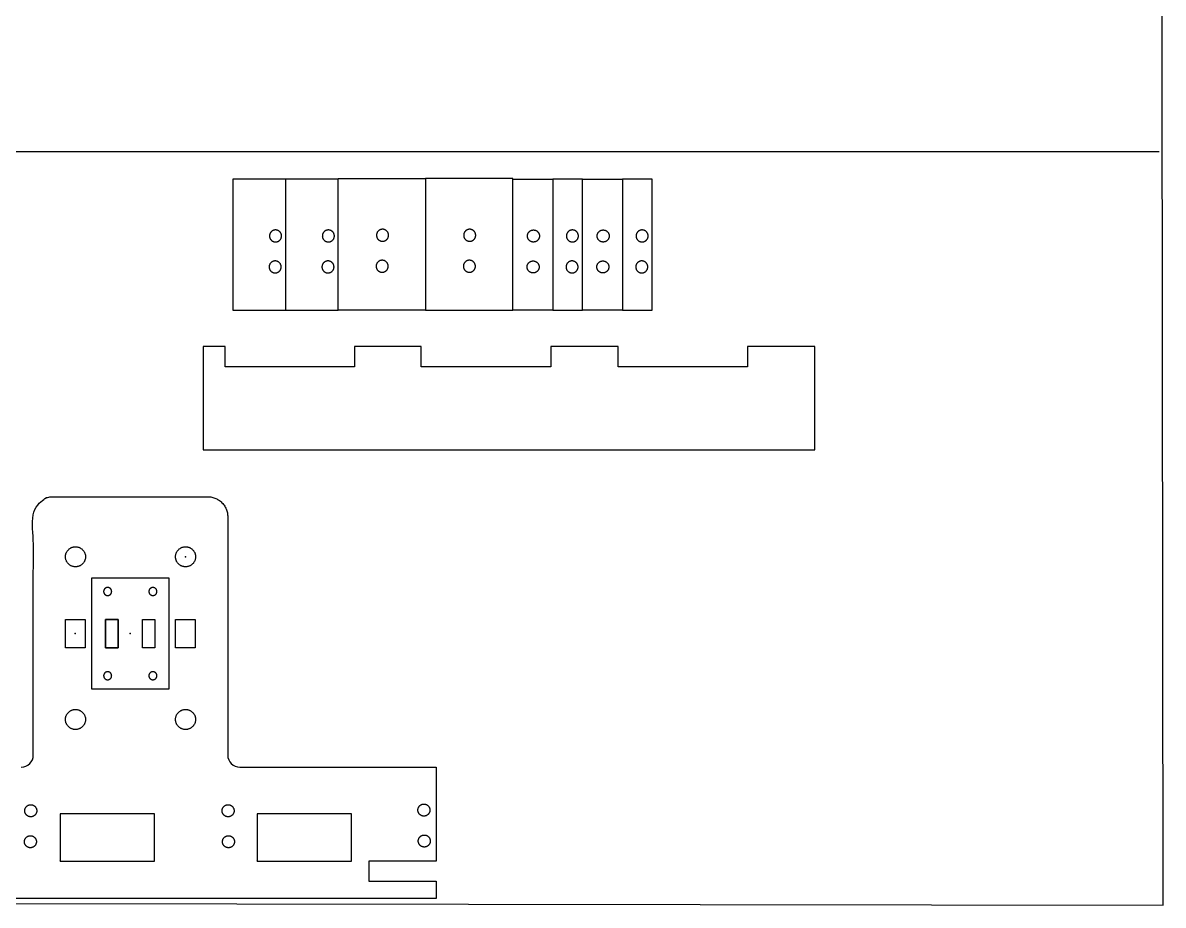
# Model space of a CAD drawing. Header units: millimetres. Extents: x 0 to 1320, y -1499 to 0.
# Drawn here: x 247.9 to 532, y -1499.1 to -1279.1 of the extents above; entities that cross this region are included whole.
import ezdxf

# ---------------------------------------------------------------- set-up
doc = ezdxf.new("R2010")
doc.units = ezdxf.units.MM
doc.header["$MEASUREMENT"] = 0
for name, color, linetype, true_color in [('Default', 178, 'Continuous', 0x000000), ('inner', 5, 'Continuous', 0x0000ff), ('mechanics', 178, 'Continuous', 0x000000), ('outer', 1, 'Continuous', 0xff0000)]:
    doc.layers.add(name, color=color, linetype=linetype, true_color=true_color)

msp = doc.modelspace()

# ---------------------------------------------------------------- linework, layer by layer
at = {"layer": 'Default'}
for points in [[(310.76, -698.05), (184.75, -697.88), (185.72, -1498.61), (532.03, -1499.08), (531.43, -1006.32)], [(531.06, -1311.25), (184.76, -1311.25)]]:
    msp.add_lwpolyline(points, dxfattribs=at)
at = {"layer": 'inner'}
for points in [[(264.97, -1445.18), (284.35, -1445.18), (284.35, -1417.58), (264.97, -1417.58)], [(264.97, -1445.18), (284.35, -1445.18), (284.35, -1417.58), (264.97, -1417.58)], [(268.51, -1433.88), (268.51, -1428.88), (268.51, -1427.88), (271.64, -1427.88), (271.64, -1428.88), (271.64, -1433.88), (271.64, -1434.88), (268.51, -1434.88)], [(280.81, -1433.88), (280.81, -1434.88), (277.68, -1434.88), (277.68, -1433.88), (277.68, -1428.88), (277.68, -1427.88), (280.81, -1427.88), (280.81, -1428.88)]]:
    msp.add_lwpolyline(points, close=True, dxfattribs=at)
for points, weights, knots in [([(310.85, -1330.75), (312.35, -1330.75), (312.35, -1332.25), (312.35, -1333.75), (310.85, -1333.75), (309.35, -1333.75), (309.35, -1332.25), (309.35, -1330.75), (310.85, -1330.75)], [0.999999860338, 0.707106851018, 1, 0.707106781187, 1, 0.707106781187, 1, 0.707106851018, 0.999999860338], [-9.424778, -9.424778, -9.424778, -7.068584, -7.068584, -4.712389, -4.712389, -2.356194, -2.356194, 0, 0, 0]), ([(324.01, -1330.75), (325.51, -1330.75), (325.51, -1332.25), (325.51, -1333.75), (324.01, -1333.75), (322.51, -1333.75), (322.51, -1332.25), (322.51, -1330.75), (324.01, -1330.75)], [0.999999860338, 0.707106851018, 1, 0.707106781187, 1, 0.707106781187, 1, 0.707106851018, 0.999999860338], [-9.424778, -9.424778, -9.424778, -7.068584, -7.068584, -4.712389, -4.712389, -2.356194, -2.356194, 0, 0, 0]), ([(337.51, -1330.58), (339.01, -1330.58), (339.01, -1332.08), (339.01, -1333.58), (337.51, -1333.58), (336.01, -1333.58), (336.01, -1332.08), (336.01, -1330.58), (337.51, -1330.58)], [1, 0.707106781187, 1, 0.707106781187, 1, 0.707106781187, 1, 0.707106851018, 0.999999860338], [-9.424778, -9.424778, -9.424778, -7.068583, -7.068583, -4.712389, -4.712389, -2.356194, -2.356194, 0, 0, 0]), ([(359.23, -1330.58), (360.73, -1330.58), (360.73, -1332.08), (360.73, -1333.58), (359.23, -1333.58), (357.73, -1333.58), (357.73, -1332.08), (357.73, -1330.58), (359.23, -1330.58)], [1, 0.707106781187, 1, 0.707106781187, 1, 0.707106781187, 1, 0.707106851018, 0.999999860338], [-9.424778, -9.424778, -9.424778, -7.068583, -7.068583, -4.712389, -4.712389, -2.356194, -2.356194, 0, 0, 0]), ([(375.12, -1330.76), (373.62, -1330.76), (373.62, -1332.26), (373.62, -1333.76), (375.12, -1333.76), (376.62, -1333.76), (376.62, -1332.26), (376.62, -1330.76), (375.12, -1330.76)], [0.999999720675, 0.707106920849, 1, 0.707106781187, 1, 0.707106781187, 1, 0.707106781187, 1], [0, 0, 0, 2.356194, 2.356194, 4.712388, 4.712388, 7.068583, 7.068583, 9.424778, 9.424778, 9.424778]), ([(384.82, -1330.75), (386.32, -1330.75), (386.32, -1332.25), (386.32, -1333.75), (384.82, -1333.75), (383.32, -1333.75), (383.32, -1332.25), (383.32, -1330.75), (384.82, -1330.75)], [0.999999720675, 0.707106920849, 1, 0.707106781187, 1, 0.707106781187, 1, 0.707106920849, 0.999999720675], [-9.424778, -9.424778, -9.424778, -7.068584, -7.068584, -4.712389, -4.712389, -2.356194, -2.356194, 0, 0, 0]), ([(392.49, -1330.76), (390.99, -1330.76), (390.99, -1332.26), (390.99, -1333.76), (392.49, -1333.76), (393.99, -1333.76), (393.99, -1332.26), (393.99, -1330.76), (392.49, -1330.76)], [0.999999720675, 0.707106920849, 1, 0.707106781187, 1, 0.707106781187, 1, 0.707106781187, 1], [0, 0, 0, 2.356194, 2.356194, 4.712388, 4.712388, 7.068583, 7.068583, 9.424778, 9.424778, 9.424778]), ([(402.19, -1330.75), (403.69, -1330.75), (403.69, -1332.25), (403.69, -1333.75), (402.19, -1333.75), (400.69, -1333.75), (400.69, -1332.25), (400.69, -1330.75), (402.19, -1330.75)], [0.999999720675, 0.707106920849, 1, 0.707106781187, 1, 0.707106781187, 1, 0.707106920849, 0.999999720675], [-9.424778, -9.424778, -9.424778, -7.068584, -7.068584, -4.712389, -4.712389, -2.356194, -2.356194, 0, 0, 0]), ([(337.42, -1338.3), (338.92, -1338.3), (338.92, -1339.8), (338.92, -1341.3), (337.42, -1341.3), (335.92, -1341.3), (335.92, -1339.8), (335.92, -1338.3), (337.42, -1338.3)], [1, 0.707106781187, 1, 0.707106781187, 1, 0.707106781187, 1, 0.707106851018, 0.999999860338], [-9.424778, -9.424778, -9.424778, -7.068583, -7.068583, -4.712389, -4.712389, -2.356194, -2.356194, 0, 0, 0]), ([(359.15, -1338.3), (360.65, -1338.3), (360.65, -1339.8), (360.65, -1341.3), (359.15, -1341.3), (357.65, -1341.3), (357.65, -1339.8), (357.65, -1338.3), (359.15, -1338.3)], [1, 0.707106781187, 1, 0.707106781187, 1, 0.707106781187, 1, 0.707106851018, 0.999999860338], [-9.424778, -9.424778, -9.424778, -7.068583, -7.068583, -4.712389, -4.712389, -2.356194, -2.356194, 0, 0, 0]), ([(310.76, -1338.47), (312.26, -1338.47), (312.26, -1339.97), (312.26, -1341.47), (310.76, -1341.47), (309.26, -1341.47), (309.26, -1339.97), (309.26, -1338.47), (310.76, -1338.47)], [1, 0.707106781187, 1, 0.707106781187, 1, 0.707106781187, 1, 0.707106781187, 1], [-9.424778, -9.424778, -9.424778, -7.068583, -7.068583, -4.712389, -4.712389, -2.356194, -2.356194, 0, 0, 0]), ([(323.92, -1338.47), (325.42, -1338.47), (325.42, -1339.97), (325.42, -1341.47), (323.92, -1341.47), (322.42, -1341.47), (322.42, -1339.97), (322.42, -1338.47), (323.92, -1338.47)], [1, 0.707106781187, 1, 0.707106781187, 1, 0.707106781187, 1, 0.707106781187, 1], [-9.424778, -9.424778, -9.424778, -7.068583, -7.068583, -4.712389, -4.712389, -2.356194, -2.356194, 0, 0, 0]), ([(375.03, -1338.47), (373.53, -1338.47), (373.53, -1339.97), (373.53, -1341.47), (375.03, -1341.47), (376.53, -1341.47), (376.53, -1339.97), (376.53, -1338.47), (375.03, -1338.47)], [0.999999720675, 0.707106920849, 1, 0.707106781187, 1, 0.707106781187, 1, 0.707106781187, 1], [0, 0, 0, 2.356194, 2.356194, 4.712388, 4.712388, 7.068583, 7.068583, 9.424778, 9.424778, 9.424778]), ([(384.73, -1338.47), (386.23, -1338.47), (386.23, -1339.97), (386.23, -1341.47), (384.73, -1341.47), (383.23, -1341.47), (383.23, -1339.97), (383.23, -1338.47), (384.73, -1338.47)], [1, 0.707106781187, 1, 0.707106781187, 1, 0.707106781187, 1, 0.707106781187, 1], [-9.424778, -9.424778, -9.424778, -7.068583, -7.068583, -4.712389, -4.712389, -2.356194, -2.356194, 0, 0, 0]), ([(392.41, -1338.47), (390.91, -1338.47), (390.91, -1339.97), (390.91, -1341.47), (392.41, -1341.47), (393.91, -1341.47), (393.91, -1339.97), (393.91, -1338.47), (392.41, -1338.47)], [0.999999720675, 0.707106920849, 1, 0.707106781187, 1, 0.707106781187, 1, 0.707106781187, 1], [0, 0, 0, 2.356194, 2.356194, 4.712388, 4.712388, 7.068583, 7.068583, 9.424778, 9.424778, 9.424778]), ([(402.11, -1338.47), (403.61, -1338.47), (403.61, -1339.97), (403.61, -1341.47), (402.11, -1341.47), (400.61, -1341.47), (400.61, -1339.97), (400.61, -1338.47), (402.11, -1338.47)], [1, 0.707106781187, 1, 0.707106781187, 1, 0.707106781187, 1, 0.707106781187, 1], [-9.424778, -9.424778, -9.424778, -7.068583, -7.068583, -4.712389, -4.712389, -2.356194, -2.356194, 0, 0, 0]), ([(270.02, -1420.88), (270.02, -1421.88), (269.02, -1421.88), (268.02, -1421.88), (268.02, -1420.88), (268.02, -1419.88), (269.02, -1419.88), (270.02, -1419.88), (270.02, -1420.88)], [1, 0.707106781187, 1, 0.707106781187, 1, 0.707106781187, 1, 0.707106781187, 1], [-6.283185, -6.283185, -6.283185, -4.712389, -4.712389, -3.141593, -3.141593, -1.570796, -1.570796, 0, 0, 0]), ([(281.29, -1420.88), (281.29, -1421.88), (280.29, -1421.88), (279.29, -1421.88), (279.29, -1420.88), (279.29, -1419.88), (280.29, -1419.88), (281.29, -1419.88), (281.29, -1420.88)], [1, 0.707106781187, 1, 0.707106781187, 1, 0.707106781187, 1, 0.707106781187, 1], [-6.283185, -6.283185, -6.283185, -4.712389, -4.712389, -3.141593, -3.141593, -1.570796, -1.570796, 0, 0, 0]), ([(270.02, -1441.88), (270.02, -1442.88), (269.02, -1442.88), (268.02, -1442.88), (268.02, -1441.88), (268.02, -1440.88), (269.02, -1440.88), (270.02, -1440.88), (270.02, -1441.88)], [1, 0.707106781187, 1, 0.707106781187, 1, 0.707106781187, 1, 0.707106781187, 1], [-6.283185, -6.283185, -6.283185, -4.712389, -4.712389, -3.141593, -3.141593, -1.570796, -1.570796, 0, 0, 0]), ([(281.29, -1441.88), (281.29, -1442.88), (280.29, -1442.88), (279.29, -1442.88), (279.29, -1441.88), (279.29, -1440.88), (280.29, -1440.88), (281.29, -1440.88), (281.29, -1441.88)], [1, 0.707106781187, 1, 0.707106781187, 1, 0.707106781187, 1, 0.707106781187, 1], [-6.283185, -6.283185, -6.283185, -4.712389, -4.712389, -3.141593, -3.141593, -1.570796, -1.570796, 0, 0, 0])]:
    msp.add_rational_spline(points, weights, degree=2, knots=knots, dxfattribs=at)
for p in [(288.43, -1412.22), (260.94, -1431.38), (274.66, -1431.38)]:
    msp.add_point(p, dxfattribs=at)
at = {"layer": 'mechanics'}
for p, q in [((258.5, -1428.88), (258.5, -1427.88)), ((258.5, -1427.88), (263.39, -1427.88)), ((258.5, -1433.88), (258.5, -1428.88)), ((263.39, -1427.88), (263.39, -1428.88)), ((263.39, -1428.88), (263.39, -1433.88)), ((271.64, -1427.88), (268.51, -1427.88)), ((268.51, -1427.88), (268.51, -1428.88)), ((268.51, -1428.88), (268.51, -1433.88)), ((271.64, -1428.88), (271.64, -1427.88)), ((271.64, -1433.88), (271.64, -1428.88)), ((277.68, -1428.88), (277.68, -1427.88)), ((277.68, -1427.88), (280.81, -1427.88)), ((277.68, -1433.88), (277.68, -1428.88)), ((280.81, -1427.88), (280.81, -1428.88)), ((280.81, -1428.88), (280.81, -1433.88)), ((285.93, -1434.88), (285.93, -1427.88)), ((285.93, -1427.88), (290.82, -1427.88)), ((290.82, -1427.88), (290.82, -1428.88)), ((290.82, -1428.88), (290.82, -1434.88)), ((258.5, -1434.88), (258.5, -1433.88)), ((263.39, -1434.88), (258.5, -1434.88)), ((263.39, -1433.88), (263.39, -1434.88)), ((268.51, -1433.88), (268.51, -1434.88)), ((268.51, -1434.88), (271.64, -1434.88)), ((271.64, -1434.88), (271.64, -1433.88)), ((277.68, -1434.88), (277.68, -1433.88)), ((280.81, -1434.88), (277.68, -1434.88)), ((280.81, -1433.88), (280.81, -1434.88)), ((290.82, -1434.88), (285.93, -1434.88))]:
    msp.add_line(p, q, dxfattribs=at)
for centre, start, end in [((247.49, -1461.65), 270, 0), ((301.94, -1461.65), 180, 270)]:
    msp.add_arc(centre, 3, start, end, dxfattribs=at)
for points, weights, knots in [([(250.49, -1461.65), (250.49, -1444.24), (250.49, -1402.25), (250.49, -1397.25), (255.49, -1397.25), (274.71, -1397.25), (293.94, -1397.25), (298.94, -1397.25), (298.94, -1402.25)], [1, 1, 1, 0.707106781187, 1, 1, 1, 0.707106781187, 1], [278.162122, 278.162122, 278.162122, 321.874191, 321.874191, 329.728173, 329.728173, 368.183518, 368.183518, 376.0375, 376.0375, 376.0375]), ([(261, -1414.72), (263.5, -1414.72), (263.5, -1412.22), (263.5, -1409.72), (261, -1409.72), (258.5, -1409.72), (258.5, -1412.22), (258.5, -1414.72), (261, -1414.72)], [1, 0.707106781187, 1, 0.707106781187, 1, 0.707106781187, 1, 0.707106781187, 1], [0, 0, 0, 3.926991, 3.926991, 7.853982, 7.853982, 11.780972, 11.780972, 15.707963, 15.707963, 15.707963]), ([(288.43, -1414.72), (290.93, -1414.72), (290.93, -1412.22), (290.93, -1409.72), (288.43, -1409.72), (285.93, -1409.72), (285.93, -1412.22), (285.93, -1414.72), (288.43, -1414.72)], [1, 0.707106781187, 1, 0.707106781187, 1, 0.707106781187, 1, 0.707106781187, 1], [0, 0, 0, 3.926991, 3.926991, 7.853982, 7.853982, 11.780972, 11.780972, 15.707963, 15.707963, 15.707963]), ([(270.02, -1420.88), (270.02, -1421.88), (269.02, -1421.88), (268.02, -1421.88), (268.02, -1420.88), (268.02, -1419.88), (269.02, -1419.88), (270.02, -1419.88), (270.02, -1420.88)], [1, 0.707106781187, 1, 0.707106781187, 1, 0.707106781187, 1, 0.707106781187, 1], [-6.283185, -6.283185, -6.283185, -4.712389, -4.712389, -3.141593, -3.141593, -1.570796, -1.570796, 0, 0, 0]), ([(281.29, -1420.88), (281.29, -1421.88), (280.29, -1421.88), (279.29, -1421.88), (279.29, -1420.88), (279.29, -1419.88), (280.29, -1419.88), (281.29, -1419.88), (281.29, -1420.88)], [1, 0.707106781187, 1, 0.707106781187, 1, 0.707106781187, 1, 0.707106781187, 1], [-6.283185, -6.283185, -6.283185, -4.712389, -4.712389, -3.141593, -3.141593, -1.570796, -1.570796, 0, 0, 0]), ([(270.02, -1441.88), (270.02, -1442.88), (269.02, -1442.88), (268.02, -1442.88), (268.02, -1441.88), (268.02, -1440.88), (269.02, -1440.88), (270.02, -1440.88), (270.02, -1441.88)], [1, 0.707106781187, 1, 0.707106781187, 1, 0.707106781187, 1, 0.707106781187, 1], [-6.283185, -6.283185, -6.283185, -4.712389, -4.712389, -3.141593, -3.141593, -1.570796, -1.570796, 0, 0, 0]), ([(281.29, -1441.88), (281.29, -1442.88), (280.29, -1442.88), (279.29, -1442.88), (279.29, -1441.88), (279.29, -1440.88), (280.29, -1440.88), (281.29, -1440.88), (281.29, -1441.88)], [1, 0.707106781187, 1, 0.707106781187, 1, 0.707106781187, 1, 0.707106781187, 1], [-6.283185, -6.283185, -6.283185, -4.712389, -4.712389, -3.141593, -3.141593, -1.570796, -1.570796, 0, 0, 0]), ([(263.5, -1452.78), (263.5, -1450.28), (261, -1450.28), (258.5, -1450.28), (258.5, -1452.78), (258.5, -1455.28), (261, -1455.28), (263.5, -1455.28), (263.5, -1452.78)], [1, 0.707106781187, 1, 0.707106781187, 1, 0.707106781187, 1, 0.707106781187, 1], [0, 0, 0, 3.926991, 3.926991, 7.853982, 7.853982, 11.780972, 11.780972, 15.707963, 15.707963, 15.707963]), ([(290.93, -1452.78), (290.93, -1450.28), (288.43, -1450.28), (285.93, -1450.28), (285.93, -1452.78), (285.93, -1455.28), (288.43, -1455.28), (290.93, -1455.28), (290.93, -1452.78)], [1, 0.707106781187, 1, 0.707106781187, 1, 0.707106781187, 1, 0.707106781187, 1], [0, 0, 0, 3.926991, 3.926991, 7.853982, 7.853982, 11.780972, 11.780972, 15.707963, 15.707963, 15.707963]), ([(249.86, -1477.04), (251.36, -1477.04), (251.36, -1475.54), (251.36, -1474.04), (249.86, -1474.04), (248.36, -1474.04), (248.36, -1475.54), (248.36, -1477.04), (249.86, -1477.04)], [0.999999860338, 0.707106851018, 1, 0.707106781187, 1, 0.707106781187, 1, 0.707106851018, 0.999999860338], [0, 0, 0, 2.356194, 2.356194, 4.712389, 4.712389, 7.068584, 7.068584, 9.424778, 9.424778, 9.424778]), ([(299.03, -1477.04), (300.53, -1477.04), (300.53, -1475.54), (300.53, -1474.04), (299.03, -1474.04), (297.53, -1474.04), (297.53, -1475.54), (297.53, -1477.04), (299.03, -1477.04)], [1, 0.707106781187, 1, 0.707106781187, 1, 0.707106781187, 1, 0.707106851018, 0.999999860338], [-9.424778, -9.424778, -9.424778, -7.068583, -7.068583, -4.712389, -4.712389, -2.356194, -2.356194, 0, 0, 0]), ([(347.82, -1476.87), (349.32, -1476.87), (349.32, -1475.37), (349.32, -1473.87), (347.82, -1473.87), (346.32, -1473.87), (346.32, -1475.37), (346.32, -1476.87), (347.82, -1476.87)], [1, 0.707106781187, 1, 0.707106781187, 1, 0.707106781187, 1, 0.707106781187, 1], [-9.424778, -9.424778, -9.424778, -7.068583, -7.068583, -4.712389, -4.712389, -2.356194, -2.356194, 0, 0, 0]), ([(249.77, -1484.75), (251.27, -1484.75), (251.27, -1483.25), (251.27, -1481.75), (249.77, -1481.75), (248.27, -1481.75), (248.27, -1483.25), (248.27, -1484.75), (249.77, -1484.75)], [0.999999860338, 0.707106851018, 1, 0.707106781187, 1, 0.707106781187, 1, 0.707106851018, 0.999999860338], [0, 0, 0, 2.356194, 2.356194, 4.712389, 4.712389, 7.068584, 7.068584, 9.424778, 9.424778, 9.424778]), ([(299.12, -1484.75), (300.62, -1484.75), (300.62, -1483.25), (300.62, -1481.75), (299.12, -1481.75), (297.62, -1481.75), (297.62, -1483.25), (297.62, -1484.75), (299.12, -1484.75)], [1, 0.707106781187, 1, 0.707106781187, 1, 0.707106781187, 1, 0.707106851018, 0.999999860338], [-9.424778, -9.424778, -9.424778, -7.068583, -7.068583, -4.712389, -4.712389, -2.356194, -2.356194, 0, 0, 0]), ([(347.91, -1484.58), (349.41, -1484.58), (349.41, -1483.08), (349.41, -1481.58), (347.91, -1481.58), (346.41, -1481.58), (346.41, -1483.08), (346.41, -1484.58), (347.91, -1484.58)], [0.999999860338, 0.707106851018, 1, 0.707106781187, 1, 0.707106781187, 1, 0.707106851018, 0.999999860338], [-9.424778, -9.424778, -9.424778, -7.068584, -7.068584, -4.712389, -4.712389, -2.356194, -2.356194, 0, 0, 0])]:
    msp.add_rational_spline(points, weights, degree=2, knots=knots, dxfattribs=at)
for points in [[(298.94, -1402.25), (298.94, -1444.24), (298.94, -1461.65)], [(301.94, -1464.65), (326.42, -1464.65), (350.9, -1464.65)], [(350.9, -1464.65), (350.9, -1476.35), (350.9, -1488.06)], [(280.73, -1476.33), (268.94, -1476.33), (257.16, -1476.33)], [(280.73, -1488.06), (280.73, -1482.19), (280.73, -1476.33)], [(329.8, -1476.33), (318.02, -1476.33), (306.24, -1476.33)], [(329.8, -1488.06), (329.8, -1482.19), (329.8, -1476.33)], [(257.16, -1488.08), (268.94, -1488.08), (280.73, -1488.08)], [(280.73, -1488.08), (280.73, -1488.07), (280.73, -1488.06)], [(306.24, -1488.08), (318.02, -1488.08), (329.8, -1488.08)], [(329.8, -1488.08), (329.8, -1488.07), (329.8, -1488.06)], [(350.9, -1488.06), (342.52, -1488.06), (334.13, -1488.06)], [(334.13, -1488.06), (334.13, -1490.56), (334.13, -1493.06)], [(334.13, -1493.06), (342.52, -1493.06), (350.9, -1493.06)], [(350.9, -1493.06), (350.9, -1495.22), (350.9, -1497.38)], [(350.9, -1497.38), (274.71, -1497.38), (198.53, -1497.38)]]:
    msp.add_open_spline(points, degree=2, dxfattribs=at)
for points, knots in [([(257.16, -1476.33), (257.16, -1482.19), (257.16, -1488.06), (257.16, -1488.07), (257.16, -1488.08)], [73.236322, 73.236322, 73.236322, 84.414616, 84.414616, 84.431382, 84.431382, 84.431382]), ([(306.24, -1476.33), (306.24, -1482.19), (306.24, -1488.06), (306.24, -1488.07), (306.24, -1488.08)], [113.357026, 113.357026, 113.357026, 125.094234, 125.094234, 125.111839, 125.111839, 125.111839])]:
    msp.add_open_spline(points, degree=2, knots=knots, dxfattribs=at)
at = {"layer": 'outer'}
for p, q in [((313.33, -1318.12), (300.17, -1318.12)), ((300.17, -1318.12), (300.17, -1350.74)), ((326.49, -1318.12), (313.33, -1318.12)), ((313.33, -1318.12), (313.33, -1350.74)), ((326.49, -1350.74), (326.49, -1317.95)), ((326.49, -1317.95), (348.22, -1317.95)), ((326.49, -1350.74), (326.49, -1318.12)), ((369.94, -1317.95), (348.22, -1317.95)), ((348.22, -1317.95), (348.22, -1350.74)), ((369.94, -1350.74), (369.94, -1317.95)), ((369.94, -1318.12), (379.94, -1318.12)), ((369.94, -1350.74), (369.94, -1318.12)), ((379.94, -1318.12), (379.94, -1350.74)), ((387.32, -1318.12), (379.94, -1318.12)), ((379.94, -1318.12), (379.94, -1350.74)), ((387.32, -1350.74), (387.32, -1318.12)), ((387.32, -1318.12), (397.32, -1318.12)), ((387.32, -1350.74), (387.32, -1318.12)), ((397.32, -1318.12), (397.32, -1350.74)), ((404.69, -1318.12), (397.32, -1318.12)), ((397.32, -1318.12), (397.32, -1350.74)), ((404.69, -1350.74), (404.69, -1318.12)), ((300.17, -1350.74), (313.33, -1350.74)), ((313.33, -1350.74), (326.49, -1350.74)), ((348.22, -1350.74), (326.49, -1350.74)), ((348.22, -1350.74), (369.94, -1350.74)), ((379.94, -1350.74), (369.94, -1350.74)), ((379.94, -1350.74), (387.32, -1350.74)), ((397.32, -1350.74), (387.32, -1350.74)), ((397.32, -1350.74), (404.69, -1350.74))]:
    msp.add_line(p, q, dxfattribs=at)
for points in [[(298.32, -1359.79), (295.57, -1359.79), (292.82, -1359.79)], [(292.82, -1359.79), (292.82, -1372.66), (292.82, -1385.53)], [(298.32, -1364.86), (298.32, -1362.32), (298.32, -1359.79)], [(347.12, -1359.79), (338.83, -1359.79), (330.55, -1359.79)], [(330.55, -1359.79), (330.55, -1362.32), (330.55, -1364.86)], [(347.12, -1364.86), (347.12, -1362.32), (347.12, -1359.79)], [(396.2, -1359.79), (387.81, -1359.79), (379.43, -1359.79)], [(379.43, -1359.79), (379.43, -1362.32), (379.43, -1364.86)], [(396.2, -1364.86), (396.2, -1362.32), (396.2, -1359.79)], [(428.42, -1359.79), (428.42, -1362.32), (428.42, -1364.86)], [(445.19, -1359.79), (436.81, -1359.79), (428.42, -1359.79)], [(445.19, -1385.53), (445.19, -1372.66), (445.19, -1359.79)], [(330.55, -1364.86), (314.44, -1364.86), (298.32, -1364.86)], [(379.43, -1364.86), (363.27, -1364.86), (347.12, -1364.86)], [(428.42, -1364.86), (412.31, -1364.86), (396.2, -1364.86)], [(292.82, -1385.53), (369, -1385.53), (445.19, -1385.53)]]:
    msp.add_open_spline(points, degree=2, dxfattribs=at)

doc.saveas('drawing.dxf')
